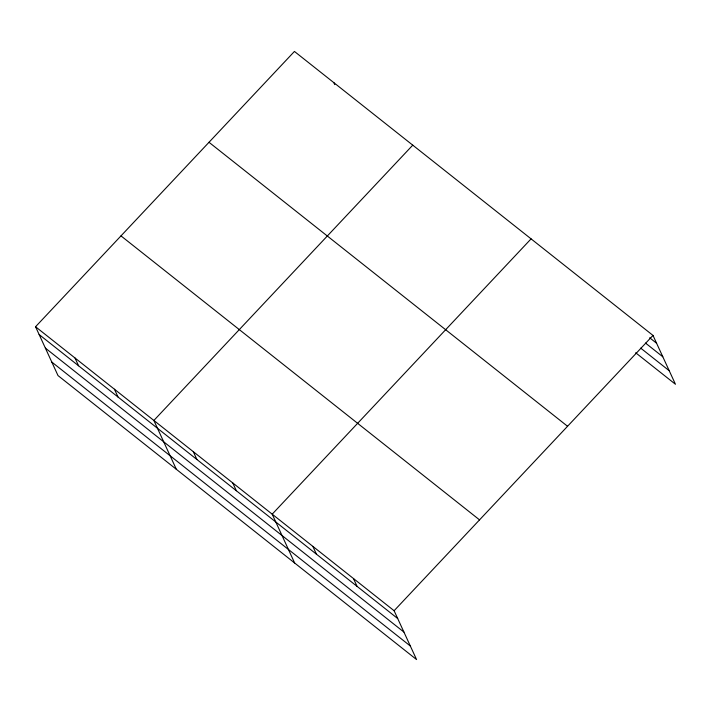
<?xml version="1.0" encoding="UTF-8"?>
<svg xmlns="http://www.w3.org/2000/svg" width="711" height="711" viewBox="0 0 711 711"><rect width="100%" height="100%" fill="white"/><g stroke="black" fill="none" stroke-linecap="round" stroke-linejoin="round"><path stroke-width="1.07" d="M35.55 326.74L394.107 610.722L416.566 659.559L58.009 375.577L35.55 326.74L294.434 51.441L652.991 335.423L675.45 384.26L635.678 352.763M412.753 145.16L153.869 420.459L176.337 469.287M531.081 238.869L272.197 514.169L294.656 563.005M394.107 610.722L652.991 335.423M649.667 337.769L656.582 343.244M645.517 343.084L662.812 356.78M640.691 348.123L669.22 370.724M208.998 142.289L567.556 426.271M120.986 235.892L479.534 519.874M39.149 334.552L397.698 618.543M45.371 348.088L403.928 632.079M51.787 362.041L410.345 646.023M333.877 82.68L334.774 84.636M353.474 578.541L357.064 586.362M312.831 546.359L316.431 554.171M232.755 482.929L236.354 490.75M193.312 451.689L196.911 459.51M114.435 389.219L118.026 397.031M74.993 357.98L78.583 365.792"/></g></svg>
